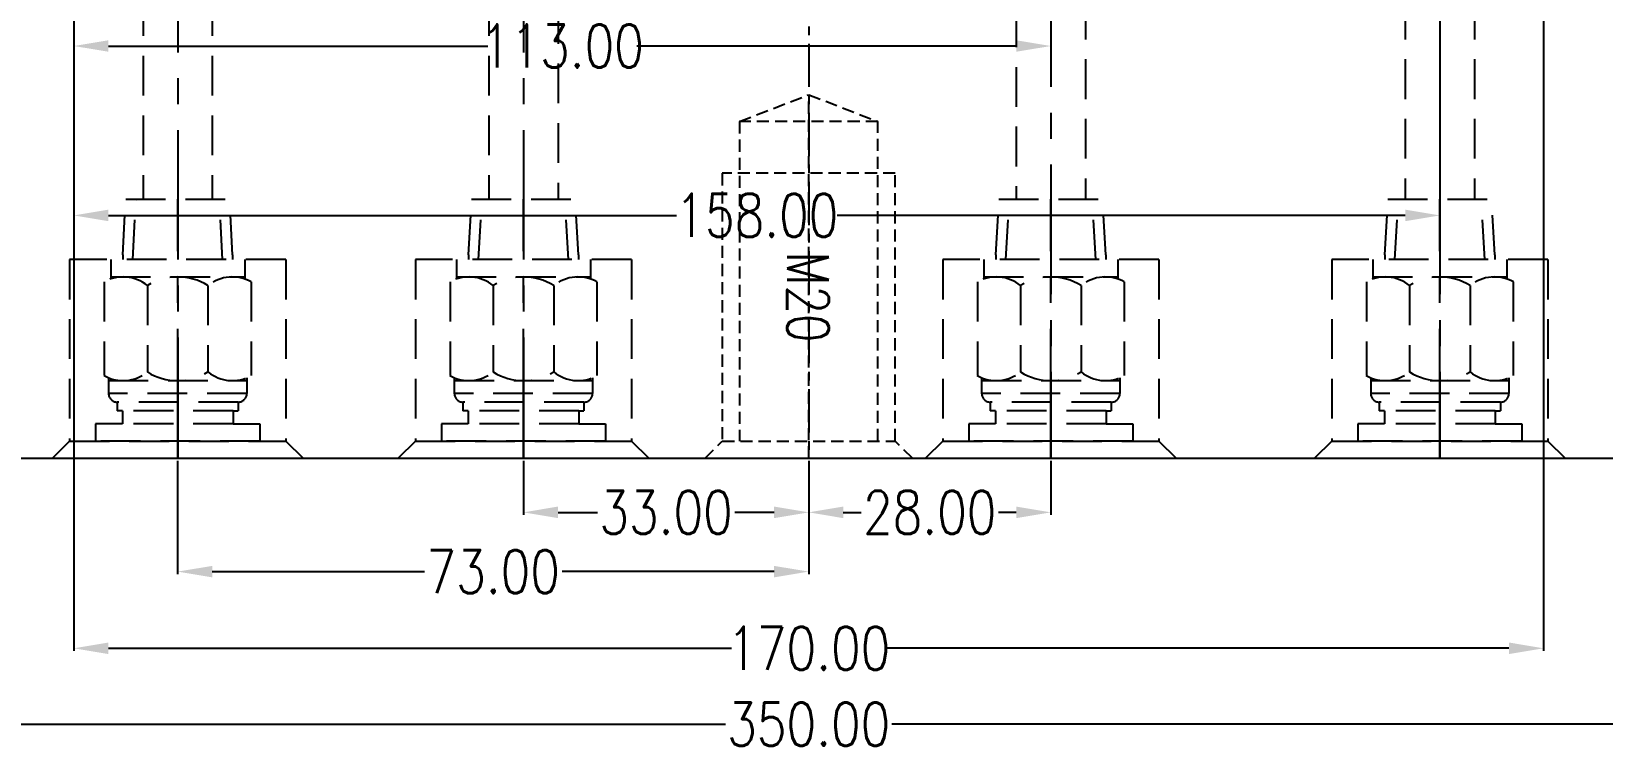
# Model space of a CAD drawing. Header units: millimetres. Extents: x 25970 to 27273, y -22508 to -21586.
# Drawn here: x 26934.1 to 27115.8, y -22079.8 to -21996.3 of the extents above; entities that cross this region are included whole.
import ezdxf

# ---------------------------------------------------------------- set-up
doc = ezdxf.new("R2010")
doc.units = ezdxf.units.MM
doc.header["$LTSCALE"] = 8
doc.linetypes.add('CENTER', pattern=[2, 1.25, -0.25, 0.25, -0.25])
doc.linetypes.add('HIDDEN', pattern=[0.375, 0.25, -0.125])
doc.layers.get('DEFPOINTS').update_dxf_attribs({"color": 6})
doc.layers.add('CL', color=1, linetype='Continuous')
doc.layers.add('WT', color=4, linetype='Continuous')
doc.layers.add('dim', color=3, linetype='Continuous', lineweight=15)
doc.styles.get("Standard").update_dxf_attribs({"font": 'txt.shx', "width": 0.8, "bigfont": 'chineset.shx'})
doc.dimstyles.new('ISO-25', dxfattribs={"dimtxt": 5, "dimasz": 4, "dimexe": 0.3, "dimexo": 0.3, "dimtad": 0, "dimzin": 1, "dimdsep": 46, "dimtxsty": 'Standard', "dimcen": 0, "dimclrd": 3, "dimclre": 3, "dimclrt": 3, "dimazin": 0, "dimtfac": 1, "dimtofl": 0, "dimtmove": 0, "dimatfit": 0, "dimfxl": 0, "dimarcsym": 0})

# ---------------------------------------------------------------- blocks, each defined once
blk = doc.blocks.new('*D26513')
at = {"layer": 'DEFPOINTS', "color": 0}
for p in [(26848.98, -22042.73), (27198.98, -22042.73), (26848.98, -22076.52)]:
    blk.add_point(p, dxfattribs=at)
at = {"layer": 'dim', "color": 3, "lineweight": -2}
for p, q in [((26848.98, -22043.03), (26848.98, -22076.82)), ((27198.98, -22043.03), (27198.98, -22076.82)), ((26852.98, -22076.52), (27014.36, -22076.52)), ((27194.98, -22076.52), (27033.61, -22076.52))]:
    blk.add_line(p, q, dxfattribs=at)
at = {"layer": 'dim', "color": 3}
for points in [[(26852.98, -22075.86), (26852.98, -22077.19), (26848.98, -22076.52)], [(27194.98, -22077.19), (27194.98, -22075.86), (27198.98, -22076.52)]]:
    blk.add_solid(points, dxfattribs=at)
at = {"layer": 'dim', "color": 3, "insert": (27023.98, -22076.52), "char_height": 5, "attachment_point": 5}
blk.add_mtext('350.00', dxfattribs=at)
blk = doc.blocks.new('*D26514')
at = {"layer": 'DEFPOINTS', "color": 0}
for p in [(26938.98, -21966.73), (27108.98, -21966.73), (26938.98, -22067.73)]:
    blk.add_point(p, dxfattribs=at)
at = {"layer": 'dim', "color": 3, "lineweight": -2}
for p, q in [((26938.98, -21967.03), (26938.98, -22068.03)), ((27108.98, -21967.03), (27108.98, -22068.03)), ((26942.98, -22067.73), (27015.03, -22067.73)), ((27104.98, -22067.73), (27032.94, -22067.73))]:
    blk.add_line(p, q, dxfattribs=at)
at = {"layer": 'dim', "color": 3}
for points in [[(26942.98, -22067.06), (26942.98, -22068.4), (26938.98, -22067.73)], [(27104.98, -22068.4), (27104.98, -22067.06), (27108.98, -22067.73)]]:
    blk.add_solid(points, dxfattribs=at)
at = {"layer": 'dim', "color": 3, "insert": (27023.98, -22067.73), "char_height": 5, "attachment_point": 5}
blk.add_mtext('170.00', dxfattribs=at)
blk = doc.blocks.new('*D27278')
at = {"layer": 'DEFPOINTS', "color": 0}
for p in [(26938.98, -21964.73), (27051.98, -21975.73), (27051.98, -21998)]:
    blk.add_point(p, dxfattribs=at)
at = {"layer": 'dim', "color": 3, "lineweight": -2}
for p, q in [((26938.98, -21965.03), (26938.98, -21998.3)), ((27051.98, -21976.03), (27051.98, -21998.3)), ((26942.98, -21998), (26986.86, -21998)), ((27047.98, -21998), (27004.11, -21998))]:
    blk.add_line(p, q, dxfattribs=at)
at = {"layer": 'dim', "color": 3}
for points in [[(26942.98, -21997.33), (26942.98, -21998.66), (26938.98, -21998)], [(27047.98, -21998.66), (27047.98, -21997.33), (27051.98, -21998)]]:
    blk.add_solid(points, dxfattribs=at)
at = {"layer": 'dim', "color": 3, "insert": (26995.48, -21998), "char_height": 5, "attachment_point": 5}
blk.add_mtext('113.00', dxfattribs=at)
blk = doc.blocks.new('*D27279')
at = {"layer": 'DEFPOINTS', "color": 0}
for p in [(26938.98, -21964.73), (27096.98, -21975.73), (26938.98, -22017.61)]:
    blk.add_point(p, dxfattribs=at)
at = {"layer": 'dim', "color": 3, "lineweight": -2}
for p, q in [((26938.98, -21965.03), (26938.98, -22017.91)), ((27096.98, -21976.03), (27096.98, -22017.91)), ((26942.98, -22017.61), (27008.69, -22017.61)), ((27092.98, -22017.61), (27027.28, -22017.61))]:
    blk.add_line(p, q, dxfattribs=at)
at = {"layer": 'dim', "color": 3}
for points in [[(26942.98, -22016.94), (26942.98, -22018.28), (26938.98, -22017.61)], [(27092.98, -22018.28), (27092.98, -22016.94), (27096.98, -22017.61)]]:
    blk.add_solid(points, dxfattribs=at)
at = {"layer": 'dim', "color": 3, "insert": (27017.98, -22017.61), "char_height": 5, "attachment_point": 5}
blk.add_mtext('158.00', dxfattribs=at)
blk = doc.blocks.new('*D27284')
at = {"layer": 'DEFPOINTS', "color": 0}
for p in [(26990.98, -22045.73), (27023.98, -22045.73), (27023.98, -22051.99)]:
    blk.add_point(p, dxfattribs=at)
at = {"layer": 'dim', "color": 3, "lineweight": -2}
for p, q in [((26990.98, -22046.03), (26990.98, -22052.29)), ((27023.98, -22046.03), (27023.98, -22052.29)), ((26994.98, -22051.99), (26999.53, -22051.99)), ((27019.98, -22051.99), (27015.44, -22051.99))]:
    blk.add_line(p, q, dxfattribs=at)
at = {"layer": 'dim', "color": 3}
for points in [[(26994.98, -22051.32), (26994.98, -22052.66), (26990.98, -22051.99)], [(27019.98, -22052.66), (27019.98, -22051.32), (27023.98, -22051.99)]]:
    blk.add_solid(points, dxfattribs=at)
at = {"layer": 'dim', "color": 3, "insert": (27007.48, -22051.99), "char_height": 5, "attachment_point": 5}
blk.add_mtext('33.00', dxfattribs=at)
blk = doc.blocks.new('*D27285')
at = {"layer": 'DEFPOINTS', "color": 0}
for p in [(27023.98, -22046.03), (27051.98, -22045.73), (27051.98, -22051.99)]:
    blk.add_point(p, dxfattribs=at)
at = {"layer": 'dim', "color": 3, "lineweight": -2}
for p, q in [((27023.98, -22046.33), (27023.98, -22052.29)), ((27051.98, -22046.03), (27051.98, -22052.29)), ((27027.98, -22051.99), (27030.03, -22051.99)), ((27047.98, -22051.99), (27045.94, -22051.99))]:
    blk.add_line(p, q, dxfattribs=at)
at = {"layer": 'dim', "color": 3}
for points in [[(27027.98, -22051.32), (27027.98, -22052.66), (27023.98, -22051.99)], [(27047.98, -22052.66), (27047.98, -22051.32), (27051.98, -22051.99)]]:
    blk.add_solid(points, dxfattribs=at)
at = {"layer": 'dim', "color": 3, "insert": (27037.98, -22051.99), "char_height": 5, "attachment_point": 5}
blk.add_mtext('28.00', dxfattribs=at)
blk = doc.blocks.new('*D27286')
at = {"layer": 'DEFPOINTS', "color": 0}
for p in [(26950.98, -22045.73), (27023.98, -22045.73), (27023.98, -22058.85)]:
    blk.add_point(p, dxfattribs=at)
at = {"layer": 'dim', "color": 3, "lineweight": -2}
for p, q in [((26950.98, -22046.03), (26950.98, -22059.15)), ((27023.98, -22046.03), (27023.98, -22059.15)), ((26954.98, -22058.85), (26979.53, -22058.85)), ((27019.98, -22058.85), (26995.44, -22058.85))]:
    blk.add_line(p, q, dxfattribs=at)
at = {"layer": 'dim', "color": 3}
for points in [[(26954.98, -22058.19), (26954.98, -22059.52), (26950.98, -22058.85)], [(27019.98, -22059.52), (27019.98, -22058.19), (27023.98, -22058.85)]]:
    blk.add_solid(points, dxfattribs=at)
at = {"layer": 'dim', "color": 3, "insert": (26987.48, -22058.85), "char_height": 5, "attachment_point": 5}
blk.add_mtext('73.00', dxfattribs=at)
blk = doc.blocks.new('20160903.151524')
at = {"layer": 'WT', "color": 125, "linetype": 'HIDDEN', "ltscale": 2.3}
for p, q in [((-6.35, 23.56), (-6.01, 30)), ((-6.01, 30), (6.01, 30)), ((-5.19, 23), (-4.82, 30)), ((5.19, 23), (4.82, 30)), ((6.35, 23.56), (6.01, 30)), ((12.5, 23), (-12.5, 23)), ((-12.5, 23), (-12.5, 2)), ((-7.75, 23), (-7.75, 20.77)), ((-6.35, 23.56), (-6.35, 23)), ((6.35, 23.56), (6.35, 23)), ((7.75, 23), (7.75, 20.77)), ((12.5, 23), (12.5, 2)), ((-8.5, 20.43), (-8.5, 9.57)), ((-7.75, 21), (7.75, 21)), ((-3.5, 20.01), (-3.5, 9.99)), ((3.5, 20.01), (3.5, 9.99)), ((8.5, 20.43), (8.5, 9.57)), ((-8, 9.33), (-8, 7.51)), ((8, 9.33), (8, 7.51)), ((-8, 9), (8, 9)), ((8, 7.51), (-8, 7.51)), ((7, 6.51), (-7, 6.51)), ((-7, 6.51), (-7, 5.51)), ((-6.4, 5.51), (-7, 5.51)), ((-6.4, 5.51), (-7, 5.51)), ((6.4, 5.51), (-6.4, 5.51)), ((-6.4, 5.51), (-6.4, 4.01)), ((6.4, 5.51), (6.4, 4.01)), ((6.4, 5.51), (7, 5.51)), ((6.4, 5.51), (7, 5.51)), ((7, 6.51), (7, 5.51)), ((-9.5, 4.01), (-9.5, 2)), ((-6.4, 4.01), (-9.5, 4.01)), ((6.4, 4.01), (-6.4, 4.01)), ((6.4, 4.01), (9.5, 4.01)), ((9.5, 4.01), (9.5, 2)), ((-12.5, 2), (-14.5, 0)), ((-12.5, 2), (12.5, 2)), ((9.5, 2), (-9.5, 2)), ((12.5, 2), (14.5, 0)), ((-14.5, 0), (14.5, 0))]:
    blk.add_line(p, q, dxfattribs=at)
at = {"layer": 'WT', "color": 125, "linetype": 'CENTER', "ltscale": 1.5}
blk.add_line((0, 0), (0, 30), dxfattribs=at)
at = {"layer": 'WT', "color": 125, "linetype": 'HIDDEN', "ltscale": 2.3}
for centre, radius, start, end in [((-6.32, 16.53), 4.47, 50.9817, 119.248), ((0, 14.34), 6.66, 58.3016, 121.6984), ((6.32, 16.53), 4.47, 60.752, 129.0183), ((-6.32, 13.47), 4.47, 240.752, 309.0183), ((0, 15.66), 6.66, 238.3016, 301.6984), ((6.32, 13.47), 4.47, 230.9817, 299.248), ((-7, 7.51), 1, 180, 270), ((7, 7.51), 1, 270, 0)]:
    blk.add_arc(centre, radius, start, end, dxfattribs=at)

msp = doc.modelspace()

# ---------------------------------------------------------------- linework, layer by layer
at = {"color": 8, "linetype": 'HIDDEN', "ltscale": 0.7}
for p, q in [((27015.984, -22006.733), (27023.984, -22003.636)), ((27023.984, -22045.733), (27023.984, -22003.636)), ((27023.984, -22003.636), (27031.984, -22006.733)), ((27015.984, -22006.733), (27015.984, -22043.733)), ((27031.984, -22006.733), (27015.984, -22006.733)), ((27031.984, -22043.733), (27031.984, -22006.733)), ((27013.984, -22012.733), (27013.984, -22043.733)), ((27033.984, -22012.733), (27013.984, -22012.733)), ((27033.984, -22043.733), (27033.984, -22012.733)), ((27011.984, -22045.733), (27013.984, -22043.733)), ((27013.984, -22043.733), (27033.984, -22043.733)), ((27035.984, -22045.733), (27033.984, -22043.733)), ((27011.984, -22045.733), (27035.984, -22045.733))]:
    msp.add_line(p, q, dxfattribs=at)
msp.add_line((26851.984, -22045.733), (27195.984, -22045.733))
at = {"layer": 'CL', "color": 7, "linetype": 'CENTER', "ltscale": 0.5}
msp.add_line((27023.984, -21645.733), (27023.984, -22045.733), dxfattribs=at)
at = {"layer": 'WT', "color": 125, "linetype": 'HIDDEN', "ltscale": 2.3}
for p, q in [((26994.984, -21813.733), (26994.984, -22015.733)), ((26946.984, -21819.733), (26946.984, -22015.733)), ((26954.984, -21819.733), (26954.984, -22015.733)), ((26986.984, -21819.733), (26986.984, -22015.733)), ((27047.984, -21841.733), (27047.984, -22015.733)), ((27055.984, -21847.733), (27055.984, -22015.733)), ((27092.984, -21847.733), (27092.984, -22015.733)), ((27100.984, -21847.733), (27100.984, -22015.733))]:
    msp.add_line(p, q, dxfattribs=at)
at = {"layer": 'WT', "color": 125, "linetype": 'CENTER', "ltscale": 1.5}
for p, q in [((26950.984, -21815.733), (26950.984, -22045.733)), ((26990.984, -21815.733), (26990.984, -22045.733)), ((27051.984, -21843.733), (27051.984, -22045.733)), ((27096.984, -21843.733), (27096.984, -22045.733))]:
    msp.add_line(p, q, dxfattribs=at)

# ---------------------------------------------------------------- block references
at = {"layer": 'WT'}
for p in [(26950.984, -22045.733), (26990.984, -22045.733), (27051.984, -22045.733), (27096.984, -22045.733)]:
    msp.add_blockref('20160903.151524', p, dxfattribs=at)

# ---------------------------------------------------------------- texts
at = {"color": 8, "linetype": 'HIDDEN', "ltscale": 0.7, "insert": (27021.496, -22021.78), "char_height": 4.8, "width": 14.1924, "attachment_point": 7, "rotation": 270}
msp.add_mtext('M20', dxfattribs=at)

# ---------------------------------------------------------------- dimensions: what is measured, and where the dimension line sits
at = {"layer": 'dim'}
for base, p1, p2, picture, middle in [((27051.984, -21997.996), (26938.984, -21964.733), (27051.984, -21975.733), '*D27278', (26995.484, -21997.996)), ((27023.984, -22058.853), (26950.984, -22045.733), (27023.984, -22045.733), '*D27286', (26987.484, -22058.853)), ((27023.984, -22051.991), (26990.984, -22045.733), (27023.984, -22045.733), '*D27284', (27007.484, -22051.991)), ((27051.984, -22051.991), (27023.984, -22046.033), (27051.984, -22045.733), '*D27285', (27037.984, -22051.991))]:
    dim = msp.add_linear_dim(base=base, p1=p1, p2=p2, dimstyle='ISO-25', dxfattribs=at)
    dim.commit()
    dim.dimension.update_dxf_attribs({"geometry": picture, "text_midpoint": middle})
dim = msp.add_linear_dim(base=(26938.984, -22017.608), p1=(27096.984, -21975.733), p2=(26938.984, -21964.733), dimstyle='ISO-25', dxfattribs=at)
dim.commit()
dim.dimension.update_dxf_attribs({"geometry": '*D27279', "text_midpoint": (27017.984, -22017.608), "dimtype": 160})
for base, p1, p2, picture, middle in [((26938.984, -22067.729), (27108.984, -21966.733), (26938.984, -21966.733), '*D26514', (27023.984, -22067.729)), ((26848.984, -22076.525), (27198.984, -22042.733), (26848.984, -22042.733), '*D26513', (27023.984, -22076.525))]:
    dim = msp.add_linear_dim(base=base, p1=p1, p2=p2, angle=180, dimstyle='ISO-25', dxfattribs=at)
    dim.commit()
    dim.dimension.update_dxf_attribs({"geometry": picture, "text_midpoint": middle, "dimtype": 160})

doc.saveas('drawing.dxf')
